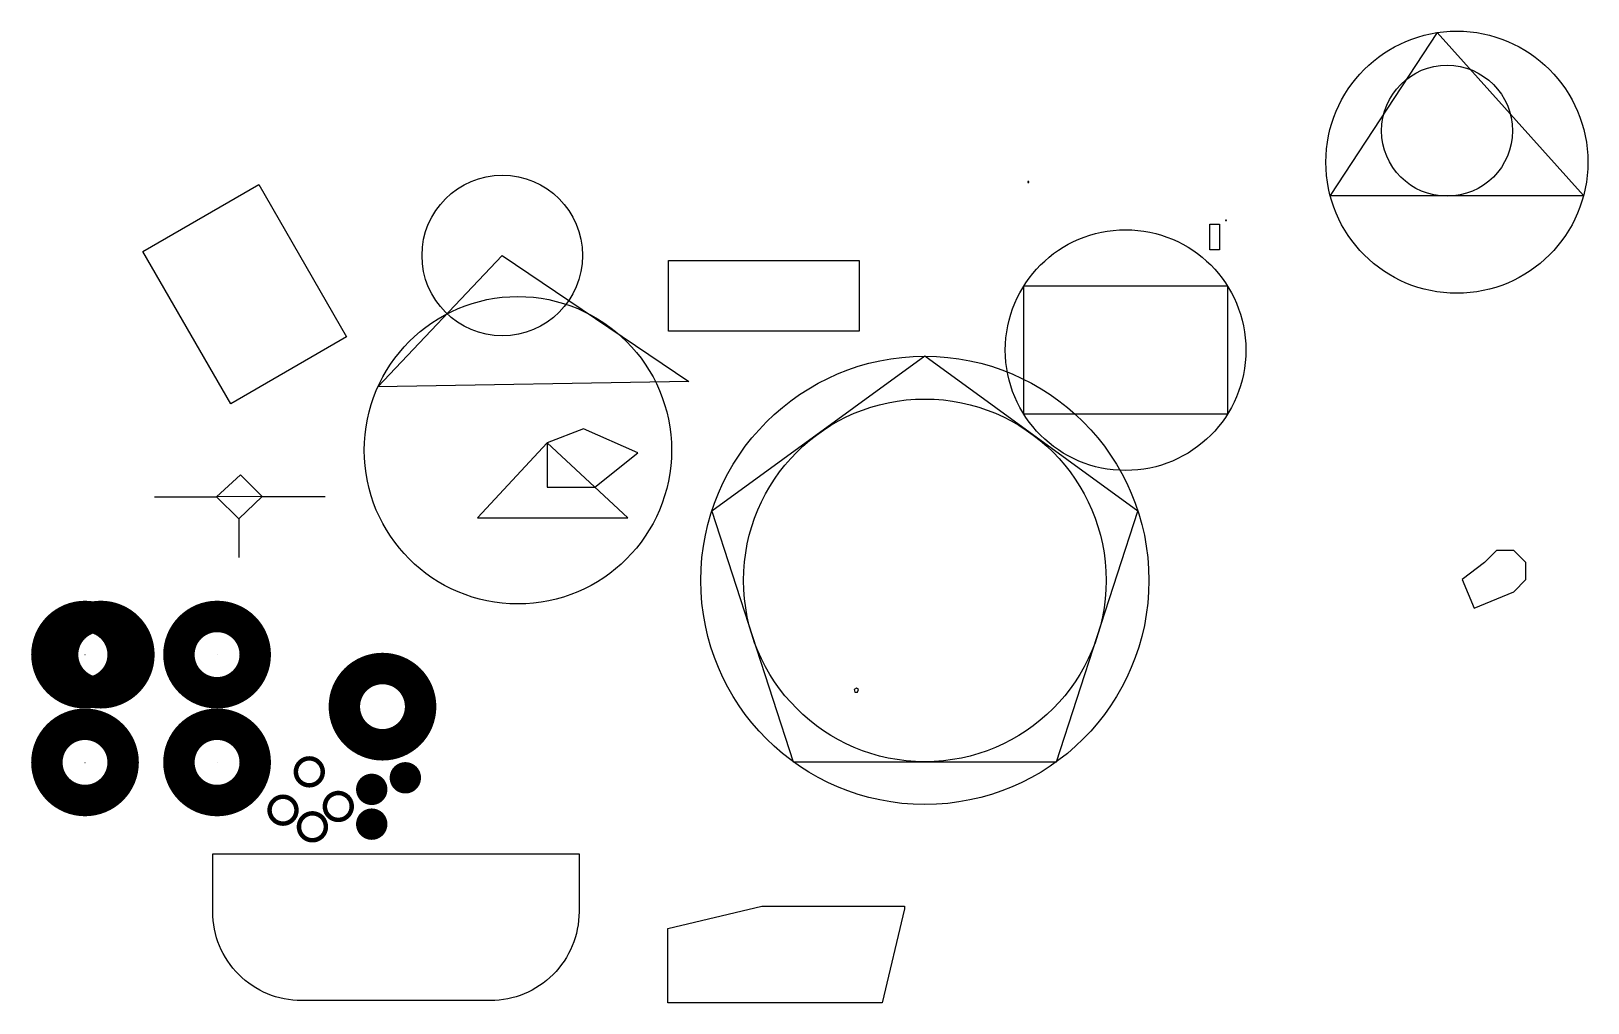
# Model space of a CAD drawing. Header units: millimetres. Extents: x -1654 to 33088, y -9543 to 12133.
import ezdxf

# ---------------------------------------------------------------- set-up
doc = ezdxf.new("R2010")
doc.units = ezdxf.units.MM
doc.header["$PDMODE"] = 2

msp = doc.modelspace()

# ---------------------------------------------------------------- linework, layer by layer
for p, q in [((29726, 12100), (27335, 8466)), ((32992, 8466), (29726, 12100)), ((27335, 8466), (32992, 8466)), ((6085, 4200), (8861, 7129)), ((8861, 7129), (13025, 4320)), ((13025, 4320), (6085, 4200)), ((10676, 3264), (9860, 2949)), ((11886, 2725), (10676, 3264)), ((9860, 2949), (8308, 1279)), ((11662, 1279), (9860, 2949)), ((9860, 2949), (9860, 1963)), ((10924, 1963), (11886, 2725)), ((2481, 1743), (3015, 2232)), ((3015, 2232), (3502, 1749)), ((1102, 1743), (2481, 1743)), ((3502, 1749), (2481, 1743)), ((2481, 1743), (2481, 1743)), ((2481, 1743), (2481, 1743)), ((2481, 1743), (2982, 1253)), ((2982, 1253), (3502, 1749)), ((3502, 1749), (4906, 1753)), ((9860, 1963), (9860, 1963)), ((9860, 1963), (10924, 1963)), ((2982, 1253), (2978, 394)), ((8308, 1279), (11662, 1279))]:
    msp.add_line(p, q)
for points in [[(836, 7221), (3424, 8715), (5387, 5315), (2799, 3820)], [(20587, 8756), (20612, 8756), (20612, 8776), (20587, 8776)], [(24868, 7254), (24651, 7254), (24651, 7827), (24868, 7827)], [(25002, 7906), (25022, 7906), (25022, 7916), (25002, 7916)], [(12568, 7017), (16826, 7017), (16826, 5440), (12568, 5440)], [(20499, 6448), (25045, 6448), (25045, 3588), (20499, 3588)], [(18291, 4881), (13536, 1426), (15352, -4164), (21230, -4164), (23046, 1426)], [(31052, 550), (30781, 279), (30282, -96), (30553, -739), (31434, -374), (31705, -103), (31705, 279), (31434, 550)], [(16762, -2520), (16714, -2554), (16732, -2610), (16791, -2610), (16809, -2554)], [(14651, -7384), (17840, -7384), (17840, -7449), (17340, -9543), (12557, -9543), (12557, -7884)]]:
    msp.add_lwpolyline(points, close=True)
for points, const_width in [([(-1303, -1775, 1), (399, -1775, 1)], 702), ([(-952, -1775, 1), (751, -1775, 1)], 702), ([(1644, -1775, 1), (3347, -1775, 1)], 702), ([(5336, -2936, 1), (7038, -2936, 1)], 702), ([(-1303, -4179, 1), (399, -4179, 1)], 702), ([(1644, -4179, 1), (3347, -4179, 1)], 702), ([(4254, -4390, 1), (4854, -4390, 1)], 100), ([(5772, -4781, 1), (6122, -4781, 1)], 350), ([(6522, -4523, 1), (6872, -4523, 1)], 350), ([(4901, -5162, 1), (5501, -5162, 1)], 100), ([(3667, -5245, 1), (4267, -5245, 1)], 100), ([(5772, -5557, 1), (6122, -5557, 1)], 350), ([(4323, -5616, 1), (4923, -5616, 1)], 100)]:
    msp.add_lwpolyline(points, format="xyb", close=True, dxfattribs=dict(const_width=const_width))
msp.add_lwpolyline([(2400, -6220), (10573, -6220), (10573, -7514, -0.414214), (8595, -9492), (4378, -9492, -0.414214), (2400, -7514)], format="xyb", close=True)
for centre, radius in [((30164, 9209), 2924), ((29945, 9912), 1462), ((8861, 7129), 1792), ((22772, 5018), 2685), ((9209, 2784), 3429), ((18291, -119), 5000), ((18291, -119), 4045)]:
    msp.add_circle(centre, radius)
for p in [(-452, -1775), (2496, -1775), (-452, -4179), (2496, -4179)]:
    msp.add_point(p)

doc.saveas('drawing.dxf')
